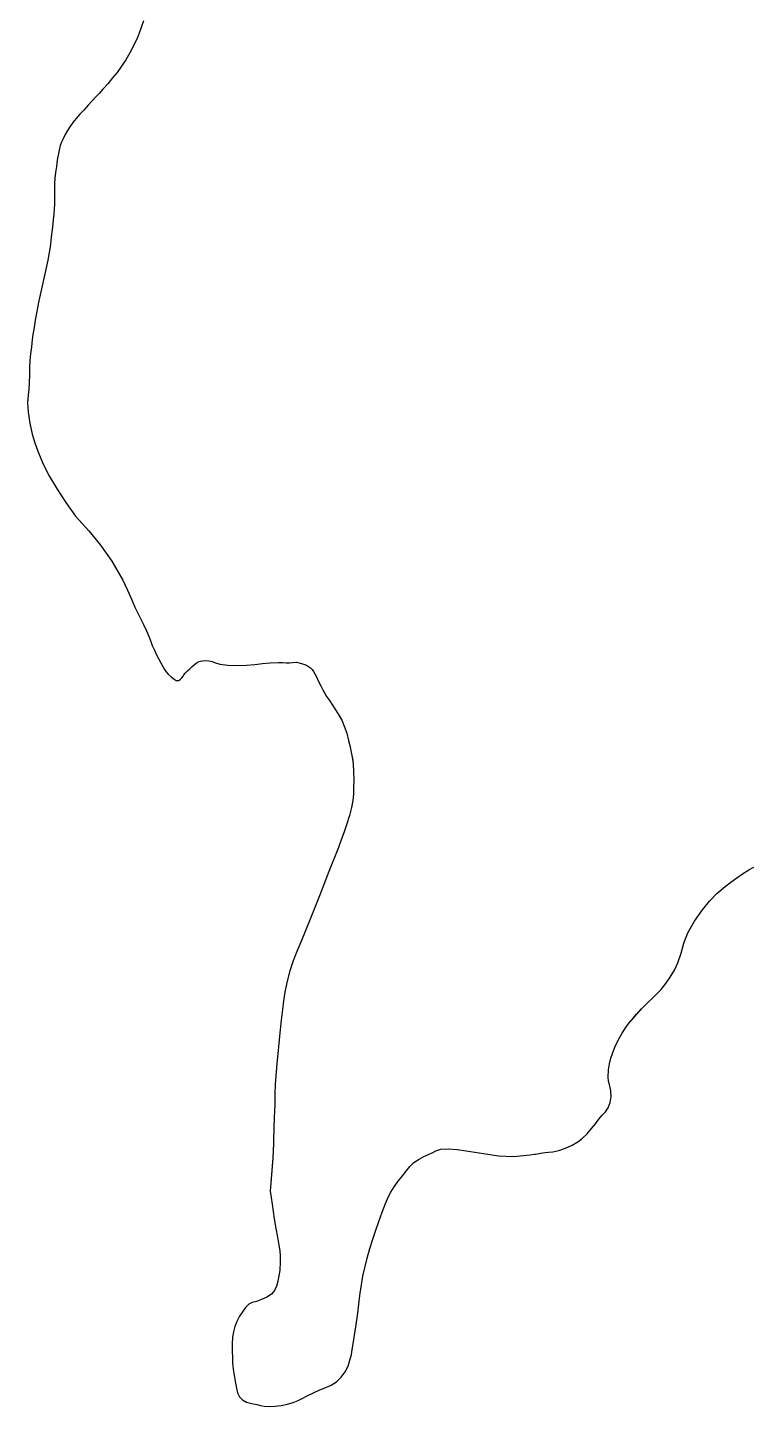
# Model space of a CAD drawing. Header units: inches. Extents: x 11258954 to 11313122, y 3645444 to 3695200.
# Drawn here: x 11272083 to 11272497, y 3690589 to 3691379 of the extents above; entities that cross this region are included whole.
import ezdxf

# ---------------------------------------------------------------- set-up
doc = ezdxf.new("R2010")
doc.units = ezdxf.units.IN
doc.header["$MEASUREMENT"] = 0
for name, color, linetype in [('SchoolBoardDistrict', 253, 'Continuous'), ('SchoolZone_Elementary', 251, 'Continuous'), ('SchoolZone_High', 63, 'Continuous'), ('SchoolZone_Middle', 154, 'Continuous')]:
    doc.layers.add(name, color=color, linetype=linetype)

msp = doc.modelspace()

# ---------------------------------------------------------------- linework, layer by layer
at = {"layer": 'SchoolBoardDistrict'}
msp.add_lwpolyline([(11272149.5625, 3691383.25), (11272148.1875, 3691379.4375), (11272146.969, 3691376.1875), (11272145.844, 3691373.25), (11272141.6565, 3691364.9375), (11272139.2815, 3691361.0625), (11272136.875, 3691357.3125), (11272134.375, 3691353.75), (11272131.8125, 3691350.5625), (11272128.969, 3691347.1875), (11272126.219, 3691344.125), (11272124.0315, 3691341.75), (11272122.2815, 3691339.875), (11272120.125, 3691337.5), (11272117.719, 3691334.875), (11272115.25, 3691332.1875), (11272113, 3691329.75), (11272110.9065, 3691327.3125), (11272108.969, 3691325), (11272107.25, 3691322.625), (11272105.9375, 3691320.4375), (11272104.594, 3691318.0625), (11272103.4065, 3691315.75), (11272102.469, 3691313.8125), (11272101.719, 3691311.75), (11272101.0625, 3691309.1875), (11272100.5315, 3691306.375), (11272100.0625, 3691303.4375), (11272099.5315, 3691299.875), (11272099.0625, 3691296.4375), (11272098.719, 3691293.125), (11272098.715, 3691293.07), (11272098.4735, 3691289.93), (11272098.469, 3691289.875), (11272098.467, 3691289.82), (11272098.377, 3691287.43), (11272098.375, 3691287.375), (11272098.375, 3691287.32), (11272098.375, 3691284.805), (11272098.375, 3691284.75), (11272098.3755, 3691284.695), (11272098.4055, 3691282.305), (11272098.4065, 3691282.25), (11272098.408, 3691282.195), (11272098.4675, 3691280.3675), (11272098.469, 3691280.3125), (11272098.4685, 3691280.2575), (11272098.438, 3691278.18), (11272098.4375, 3691278.125), (11272098.4345, 3691278.0705), (11272098.2845, 3691275.492), (11272098.2815, 3691275.4375), (11272098, 3691272.375), (11272097.6875, 3691269.125), (11272097.25, 3691264.9375), (11272096.8125, 3691261), (11272096.4375, 3691257.5), (11272096.094, 3691254.8125), (11272094.5315, 3691246.0625), (11272092.094, 3691234.75), (11272089.469, 3691222.75), (11272087.3125, 3691211.6875), (11272086.9065, 3691209.0625), (11272086.5, 3691206.25), (11272086.094, 3691203.375), (11272085.719, 3691200.5), (11272085.1875, 3691196.4375), (11272084.719, 3691192.4375), (11272084.344, 3691188.5), (11272084.341, 3691188.445), (11272084.128, 3691184.6175), (11272084.125, 3691184.5625), (11272084.1235, 3691184.5075), (11272084.0325, 3691180.43), (11272084.0315, 3691180.375), (11272084.03, 3691180.32), (11272083.908, 3691175.93), (11272083.9065, 3691175.875), (11272083.9035, 3691175.82), (11272083.6905, 3691171.8675), (11272083.6875, 3691171.8125), (11272083.3125, 3691168.625), (11272083.3085, 3691168.57), (11272083.004, 3691164.3675), (11272083, 3691164.3125), (11272083.003, 3691164.258), (11272083.341, 3691158.8675), (11272083.344, 3691158.8125), (11272084.2815, 3691152.5625), (11272085.719, 3691146.25), (11272087.219, 3691141.25), (11272088.844, 3691136.5625), (11272090.5315, 3691132.375), (11272092.094, 3691128.6875), (11272095.5, 3691122.0625), (11272099.9065, 3691114.75), (11272105, 3691107.0625), (11272110.4375, 3691099.1875), (11272118.0625, 3691090.8125), (11272124.75, 3691082.6875), (11272131.3125, 3691073.4375), (11272137.594, 3691062.4375), (11272140.2815, 3691056.875), (11272142.625, 3691051.6875), (11272144.625, 3691047.0625), (11272146.375, 3691043.3125), (11272147.75, 3691040.5), (11272149.4375, 3691037.125), (11272151.1565, 3691033.375), (11272152.75, 3691029.75), (11272153.6875, 3691027.375), (11272154.5625, 3691025.125), (11272155.5315, 3691022.75), (11272156.75, 3691020.125), (11272158.094, 3691017.5625), (11272159.4375, 3691015.1875), (11272160.625, 3691013.0625), (11272161.5315, 3691011.375), (11272162.375, 3691010.0625), (11272163.6875, 3691008.625), (11272165.3125, 3691007.125), (11272167.125, 3691005.75), (11272167.719, 3691005.375), (11272168.2815, 3691005.0625), (11272168.875, 3691004.9375), (11272169.5, 3691005), (11272170.5625, 3691005.5625), (11272171.469, 3691006.4375), (11272172.1875, 3691007.375), (11272172.6875, 3691008.1875), (11272173.5, 3691009.25), (11272174.719, 3691010.4375), (11272176.094, 3691011.6875), (11272177.5, 3691012.9375), (11272178.594, 3691014), (11272179.6565, 3691014.9375), (11272180.875, 3691015.625), (11272182.2815, 3691016.125), (11272184.594, 3691016.375), (11272186.9065, 3691016.25), (11272188.9065, 3691015.875), (11272190.25, 3691015.375), (11272193.344, 3691014.375), (11272197.9375, 3691013.8125), (11272203.2815, 3691013.625), (11272208.625, 3691013.75), (11272213.344, 3691014.1875), (11272217.719, 3691014.75), (11272222.125, 3691015.1875), (11272226.969, 3691015.375), (11272229.1875, 3691015.3125), (11272231.3125, 3691015.1875), (11272233.25, 3691015.1875), (11272234.9375, 3691015.375), (11272237.344, 3691015.4375), (11272240.1875, 3691014.8125), (11272242.969, 3691013.75), (11272245.3125, 3691012.1875), (11272246.25, 3691011.25), (11272247.0315, 3691010.125), (11272247.75, 3691008.875), (11272248.5, 3691007.375), (11272249.9375, 3691004.5), (11272251.25, 3691001.875), (11272252.375, 3690999.625), (11272253.3125, 3690997.8125), (11272254.5, 3690995.8125), (11272256.125, 3690993.4375), (11272257.9375, 3690990.8125), (11272259.6875, 3690988.25), (11272261.6565, 3690985.1875), (11272263.3125, 3690982.1875), (11272264.719, 3690978.8125), (11272266.0625, 3690974.6875), (11272267.1565, 3690970.625), (11272268.0315, 3690967), (11272268.719, 3690963.875), (11272269.25, 3690961.0625), (11272269.3125, 3690960.553), (11272269.719, 3690957.25), (11272269.7225, 3690957.195), (11272269.9965, 3690952.867), (11272270, 3690952.8125), (11272270.001, 3690952.7575), (11272270.093, 3690948.18), (11272270.094, 3690948.125), (11272270.0935, 3690948.07), (11272270.063, 3690943.6175), (11272270.0625, 3690943.5625), (11272270.0605, 3690943.5075), (11272269.9085, 3690939.805), (11272269.9065, 3690939.75), (11272269.5315, 3690936.0625), (11272268.8125, 3690932.125), (11272267.6565, 3690927.5625), (11272266.0315, 3690922.1875), (11272264.5, 3690917.6875), (11272262.969, 3690913.5), (11272261.2815, 3690909.1875), (11272255.9065, 3690895.375), (11272250.5, 3690881.5625), (11272245.125, 3690868), (11272239.75, 3690854.9375), (11272237.5315, 3690849.625), (11272235.4065, 3690844.25), (11272233.4375, 3690838.375), (11272231.75, 3690831.8125), (11272230.594, 3690826.1875), (11272229.8125, 3690821.25), (11272229.1875, 3690816.1875), (11272228.5625, 3690810.25), (11272227.594, 3690801), (11272226.6875, 3690792.75), (11272225.9375, 3690785.25), (11272225.933, 3690785.1955), (11272225.3795, 3690778.367), (11272225.375, 3690778.3125), (11272225.3725, 3690778.2575), (11272225.1275, 3690773.305), (11272225.125, 3690773.25), (11272225.123, 3690773.195), (11272224.9395, 3690767.9925), (11272224.9375, 3690767.9375), (11272224.9365, 3690767.8825), (11272224.783, 3690761.8675), (11272224.7815, 3690761.8125), (11272224.78, 3690761.7575), (11272224.5645, 3690754.43), (11272224.5625, 3690754.375), (11272224.5605, 3690754.32), (11272224.127, 3690741.7425), (11272224.125, 3690741.6875), (11272224.123, 3690741.6325), (11272224.047, 3690739.5045), (11272224.045, 3690739.4495), (11272224.043, 3690739.3945), (11272223.752, 3690731.2425), (11272223.75, 3690731.1875), (11272223.7455, 3690731.1325), (11272223.74, 3690731.0685), (11272222.1905, 3690712.1555), (11272222.1875, 3690712.125), (11272222.1915, 3690712.1005), (11272222.719, 3690708.4375), (11272223.25, 3690704.5625), (11272223.875, 3690700.5), (11272224.5625, 3690696.125), (11272225.4375, 3690690.75), (11272226.3125, 3690685.625), (11272227.125, 3690681.125), (11272227.75, 3690677.8125), (11272227.7545, 3690677.758), (11272227.9645, 3690675.2425), (11272227.969, 3690675.1875), (11272227.967, 3690675.1325), (11272227.846, 3690671.68), (11272227.844, 3690671.625), (11272227.842, 3690671.57), (11272227.6505, 3690666.608), (11272227.6485, 3690666.553), (11272226.5315, 3690660.4375), (11272225.844, 3690657.625), (11272224.719, 3690655.1875), (11272222.969, 3690653.0625), (11272220.3125, 3690651.25), (11272217.2815, 3690649.875), (11272214.3125, 3690648.875), (11272211.8125, 3690648.25), (11272209.9375, 3690647.25), (11272208.0315, 3690645.375), (11272206.219, 3690642.9375), (11272204.625, 3690640.3125), (11272203.094, 3690637.375), (11272201.9375, 3690634.4375), (11272201.125, 3690631.5), (11272200.625, 3690628.3125), (11272200.6215, 3690628.2575), (11272200.3785, 3690624.367), (11272200.375, 3690624.3125), (11272200.375, 3690624.2575), (11272200.375, 3690620.3675), (11272200.375, 3690620.3125), (11272200.377, 3690620.2575), (11272200.498, 3690616.7425), (11272200.5, 3690616.6875), (11272200.5025, 3690616.6325), (11272200.6225, 3690613.9925), (11272200.625, 3690613.9375), (11272200.6295, 3690613.8825), (11272200.808, 3690611.742), (11272200.8125, 3690611.6875), (11272201.1565, 3690608.75), (11272201.6565, 3690605.4375), (11272202.219, 3690602), (11272202.7815, 3690599.125), (11272203.5, 3690596.4375), (11272204.594, 3690594.125), (11272206.219, 3690592.375), (11272208.6565, 3690591.125), (11272211.594, 3690590.3125), (11272214.4375, 3690589.6875), (11272216.594, 3690589.1875), (11272218.8125, 3690588.75), (11272221.75, 3690588.625), (11272225.094, 3690588.75), (11272228.5625, 3690589.1875), (11272232.0625, 3690589.9375), (11272235.2815, 3690590.9375), (11272238.1565, 3690592.0625), (11272240.5315, 3690593.1875), (11272243.469, 3690594.75), (11272246.969, 3690596.5), (11272250.625, 3690598.1875), (11272254.094, 3690599.5625), (11272255.874, 3690600.318), (11272255.894, 3690600.3265), (11272257.1875, 3690600.875), (11272260.219, 3690602.8125), (11272263, 3690605.3125), (11272265.2815, 3690608.375), (11272266.875, 3690611.6875), (11272267.969, 3690615.1875), (11272268.75, 3690618.4375), (11272269.25, 3690621.125), (11272270.25, 3690627), (11272271.344, 3690634.3125), (11272272.375, 3690642.0625), (11272273.25, 3690649.0625), (11272273.8125, 3690653.5625), (11272274.5315, 3690658.375), (11272275.4065, 3690663.25), (11272276.4375, 3690668.1875), (11272277.844, 3690673.75), (11272279.4065, 3690679.1875), (11272281.094, 3690684.5625), (11272282.8125, 3690689.75), (11272284.5315, 3690694.75), (11272286.4375, 3690700), (11272288.344, 3690704.9375), (11272290, 3690708.9375), (11272291.4065, 3690711.5625), (11272293.375, 3690714.5625), (11272295.6565, 3690717.75), (11272298, 3690720.875), (11272300.125, 3690723.625), (11272302.2815, 3690726.1875), (11272304.6875, 3690728.4375), (11272307.5625, 3690730.4375), (11272310.25, 3690731.875), (11272313, 3690733.125), (11272315.4375, 3690734.25), (11272317.1565, 3690735.25), (11272320.0625, 3690736.25), (11272324.375, 3690736.375), (11272329.469, 3690736), (11272334.6875, 3690735.25), (11272344.469, 3690733.625), (11272353.125, 3690732.375), (11272361.75, 3690732), (11272371.4065, 3690732.875), (11272373.744, 3690733.2605), (11272373.7575, 3690733.263), (11272374.4375, 3690733.375), (11272377.344, 3690733.9375), (11272379.875, 3690734.3125), (11272381.7815, 3690734.4375), (11272384.4065, 3690734.6875), (11272387.844, 3690735.5), (11272391.6875, 3690736.8125), (11272395.344, 3690738.4375), (11272398.594, 3690740.3125), (11272401.4065, 3690742.5), (11272403.969, 3690745.0625), (11272406.5315, 3690748), (11272408.719, 3690750.75), (11272410.75, 3690753.375), (11272412.6875, 3690755.75), (11272414.5, 3690757.625), (11272416.0625, 3690759.8125), (11272417.1565, 3690762.875), (11272417.7495, 3690766.309), (11272417.7485, 3690766.3645), (11272417.6885, 3690769.5075), (11272417.6875, 3690769.5625), (11272417.2815, 3690771.4375), (11272416.7815, 3690773.3125), (11272416.3125, 3690775.25), (11272416.0955, 3690777.5445), (11272416.094, 3690777.5625), (11272416.0955, 3690777.5995), (11272416.0965, 3690777.6175), (11272416.279, 3690781.57), (11272416.2815, 3690781.625), (11272416.844, 3690785.1875), (11272417.625, 3690788.375), (11272418.5, 3690791.125), (11272419.9065, 3690794.6875), (11272421.875, 3690798.625), (11272424.1565, 3690802.625), (11272426.469, 3690806.25), (11272428.25, 3690808.75), (11272428.3105, 3690808.825), (11272428.7065, 3690809.3185), (11272430.1565, 3690811.125), (11272432.4065, 3690813.625), (11272434.631, 3690815.9835), (11272435, 3690816.375), (11272435.25, 3690816.625), (11272438.6565, 3690820.0625), (11272441.5315, 3690822.8125), (11272444.0625, 3690825.3125), (11272446.4375, 3690827.8125), (11272449.125, 3690831.125), (11272451.719, 3690834.875), (11272454.0625, 3690838.9375), (11272456, 3690843), (11272457.9375, 3690848.6875), (11272459.5625, 3690854.375), (11272461.7815, 3690860.3125), (11272465.5625, 3690866.9375), (11272470.125, 3690873.375), (11272474.25, 3690878.5), (11272478.4065, 3690882.8125), (11272483.125, 3690886.875), (11272486.4065, 3690889.375), (11272489.8125, 3690891.75), (11272493.219, 3690894.125), (11272496.6875, 3690896.4375), (11272499.719, 3690898)], dxfattribs=at)
at = {"layer": 'SchoolZone_Elementary'}
msp.add_polyline3d([(11272149.5625, 3691383.25, 0), (11272148.1875, 3691379.4375, 0), (11272146.969, 3691376.1875, 0), (11272145.844, 3691373.25, 0), (11272141.6565, 3691364.9375, 0), (11272139.2815, 3691361.0625, 0), (11272136.875, 3691357.3125, 0), (11272134.375, 3691353.75, 0), (11272131.8125, 3691350.5625, 0), (11272128.969, 3691347.1875, 0), (11272126.219, 3691344.125, 0), (11272124.0315, 3691341.75, 0), (11272122.2815, 3691339.875, 0), (11272120.125, 3691337.5, 0), (11272117.719, 3691334.875, 0), (11272115.25, 3691332.1875, 0), (11272113, 3691329.75, 0), (11272110.9065, 3691327.3125, 0), (11272108.969, 3691325, 0), (11272107.25, 3691322.625, 0), (11272105.9375, 3691320.4375, 0), (11272104.594, 3691318.0625, 0), (11272103.4065, 3691315.75, 0), (11272102.469, 3691313.8125, 0), (11272101.719, 3691311.75, 0), (11272101.0625, 3691309.1875, 0), (11272100.5315, 3691306.375, 0), (11272100.0625, 3691303.4375, 0), (11272099.5315, 3691299.875, 0), (11272099.0625, 3691296.4375, 0), (11272098.719, 3691293.125, 0), (11272098.469, 3691289.875, 0), (11272098.375, 3691287.375, 0), (11272098.375, 3691284.75, 0), (11272098.4065, 3691282.25, 0), (11272098.469, 3691280.3125, 0), (11272098.4375, 3691278.125, 0), (11272098.2815, 3691275.4375, 0), (11272098, 3691272.375, 0), (11272097.6875, 3691269.125, 0), (11272097.25, 3691264.9375, 0), (11272096.8125, 3691261, 0), (11272096.4375, 3691257.5, 0), (11272096.094, 3691254.8125, 0), (11272094.5315, 3691246.0625, 0), (11272092.094, 3691234.75, 0), (11272089.469, 3691222.75, 0), (11272087.3125, 3691211.6875, 0), (11272086.9065, 3691209.0625, 0), (11272086.5, 3691206.25, 0), (11272086.094, 3691203.375, 0), (11272085.719, 3691200.5, 0), (11272085.1875, 3691196.4375, 0), (11272084.719, 3691192.4375, 0), (11272084.344, 3691188.5, 0), (11272084.125, 3691184.5625, 0), (11272084.0315, 3691180.375, 0), (11272083.9065, 3691175.875, 0), (11272083.6875, 3691171.8125, 0), (11272083.3125, 3691168.625, 0), (11272083, 3691164.3125, 0), (11272083.344, 3691158.8125, 0), (11272084.2815, 3691152.5625, 0), (11272085.719, 3691146.25, 0), (11272087.219, 3691141.25, 0), (11272088.844, 3691136.5625, 0), (11272090.5315, 3691132.375, 0), (11272092.094, 3691128.6875, 0), (11272095.5, 3691122.0625, 0), (11272099.9065, 3691114.75, 0), (11272105, 3691107.0625, 0), (11272110.4375, 3691099.1875, 0), (11272118.0625, 3691090.8125, 0), (11272124.75, 3691082.6875, 0), (11272131.3125, 3691073.4375, 0), (11272137.594, 3691062.4375, 0), (11272140.2815, 3691056.875, 0), (11272142.625, 3691051.6875, 0), (11272144.625, 3691047.0625, 0), (11272146.375, 3691043.3125, 0), (11272147.75, 3691040.5, 0), (11272149.4375, 3691037.125, 0), (11272151.1565, 3691033.375, 0), (11272152.75, 3691029.75, 0), (11272153.6875, 3691027.375, 0), (11272154.5625, 3691025.125, 0), (11272155.5315, 3691022.75, 0), (11272156.75, 3691020.125, 0), (11272158.094, 3691017.5625, 0), (11272159.4375, 3691015.1875, 0), (11272160.625, 3691013.0625, 0), (11272161.5315, 3691011.375, 0), (11272162.375, 3691010.0625, 0), (11272163.6875, 3691008.625, 0), (11272165.3125, 3691007.125, 0), (11272167.125, 3691005.75, 0), (11272167.719, 3691005.375, 0), (11272168.2815, 3691005.0625, 0), (11272168.875, 3691004.9375, 0), (11272169.5, 3691005, 0), (11272170.5625, 3691005.5625, 0), (11272171.469, 3691006.4375, 0), (11272172.1875, 3691007.375, 0), (11272172.6875, 3691008.1875, 0), (11272173.5, 3691009.25, 0), (11272174.719, 3691010.4375, 0), (11272176.094, 3691011.6875, 0), (11272177.5, 3691012.9375, 0), (11272178.594, 3691014, 0), (11272179.6565, 3691014.9375, 0), (11272180.875, 3691015.625, 0), (11272182.2815, 3691016.125, 0), (11272184.594, 3691016.375, 0), (11272186.9065, 3691016.25, 0), (11272188.9065, 3691015.875, 0), (11272190.25, 3691015.375, 0), (11272193.344, 3691014.375, 0), (11272197.9375, 3691013.8125, 0), (11272203.2815, 3691013.625, 0), (11272208.625, 3691013.75, 0), (11272213.344, 3691014.1875, 0), (11272217.719, 3691014.75, 0), (11272222.125, 3691015.1875, 0), (11272226.969, 3691015.375, 0), (11272229.1875, 3691015.3125, 0), (11272231.3125, 3691015.1875, 0), (11272233.25, 3691015.1875, 0), (11272234.9375, 3691015.375, 0), (11272237.344, 3691015.4375, 0), (11272240.1875, 3691014.8125, 0), (11272242.969, 3691013.75, 0), (11272245.3125, 3691012.1875, 0), (11272246.25, 3691011.25, 0), (11272247.0315, 3691010.125, 0), (11272247.75, 3691008.875, 0), (11272248.5, 3691007.375, 0), (11272249.9375, 3691004.5, 0), (11272251.25, 3691001.875, 0), (11272252.375, 3690999.625, 0), (11272253.3125, 3690997.8125, 0), (11272254.5, 3690995.8125, 0), (11272256.125, 3690993.4375, 0), (11272257.9375, 3690990.8125, 0), (11272259.6875, 3690988.25, 0), (11272261.6565, 3690985.1875, 0), (11272263.3125, 3690982.1875, 0), (11272264.719, 3690978.8125, 0), (11272266.0625, 3690974.6875, 0), (11272267.1565, 3690970.625, 0), (11272268.0315, 3690967, 0), (11272268.719, 3690963.875, 0), (11272269.25, 3690961.0625, 0), (11272269.719, 3690957.25, 0), (11272270, 3690952.8125, 0), (11272270.094, 3690948.125, 0), (11272270.0625, 3690943.5625, 0), (11272269.9065, 3690939.75, 0), (11272269.5315, 3690936.0625, 0), (11272268.8125, 3690932.125, 0), (11272267.6565, 3690927.5625, 0), (11272266.0315, 3690922.1875, 0), (11272264.5, 3690917.6875, 0), (11272262.969, 3690913.5, 0), (11272261.2815, 3690909.1875, 0), (11272255.9065, 3690895.375, 0), (11272250.5, 3690881.5625, 0), (11272245.125, 3690868, 0), (11272239.75, 3690854.9375, 0), (11272237.5315, 3690849.625, 0), (11272235.4065, 3690844.25, 0), (11272233.4375, 3690838.375, 0), (11272231.75, 3690831.8125, 0), (11272230.594, 3690826.1875, 0), (11272229.8125, 3690821.25, 0), (11272229.1875, 3690816.1875, 0), (11272228.5625, 3690810.25, 0), (11272227.594, 3690801, 0), (11272226.6875, 3690792.75, 0), (11272225.9375, 3690785.25, 0), (11272225.375, 3690778.3125, 0), (11272225.125, 3690773.25, 0), (11272224.9375, 3690767.9375, 0), (11272224.7815, 3690761.8125, 0), (11272224.5625, 3690754.375, 0), (11272224.125, 3690741.6875, 0), (11272224.045, 3690739.4495, 0), (11272223.75, 3690731.1875, 0), (11272222.1875, 3690712.125, 0), (11272222.719, 3690708.4375, 0), (11272223.25, 3690704.5625, 0), (11272223.875, 3690700.5, 0), (11272224.5625, 3690696.125, 0), (11272225.4375, 3690690.75, 0), (11272226.3125, 3690685.625, 0), (11272227.125, 3690681.125, 0), (11272227.75, 3690677.8125, 0), (11272227.969, 3690675.1875, 0), (11272227.844, 3690671.625, 0), (11272227.6485, 3690666.553, 0), (11272226.5315, 3690660.4375, 0), (11272225.844, 3690657.625, 0), (11272224.719, 3690655.1875, 0), (11272222.969, 3690653.0625, 0), (11272220.3125, 3690651.25, 0), (11272217.2815, 3690649.875, 0), (11272214.3125, 3690648.875, 0), (11272211.8125, 3690648.25, 0), (11272209.9375, 3690647.25, 0), (11272208.0315, 3690645.375, 0), (11272206.219, 3690642.9375, 0), (11272204.625, 3690640.3125, 0), (11272203.094, 3690637.375, 0), (11272201.9375, 3690634.4375, 0), (11272201.125, 3690631.5, 0), (11272200.625, 3690628.3125, 0), (11272200.375, 3690624.3125, 0), (11272200.375, 3690620.3125, 0), (11272200.5, 3690616.6875, 0), (11272200.625, 3690613.9375, 0), (11272200.8125, 3690611.6875, 0), (11272201.1565, 3690608.75, 0), (11272201.6565, 3690605.4375, 0), (11272202.219, 3690602, 0), (11272202.7815, 3690599.125, 0), (11272203.5, 3690596.4375, 0), (11272204.594, 3690594.125, 0), (11272206.219, 3690592.375, 0), (11272208.6565, 3690591.125, 0), (11272211.594, 3690590.3125, 0), (11272214.4375, 3690589.6875, 0), (11272216.594, 3690589.1875, 0), (11272218.8125, 3690588.75, 0), (11272221.75, 3690588.625, 0), (11272225.094, 3690588.75, 0), (11272228.5625, 3690589.1875, 0), (11272232.0625, 3690589.9375, 0), (11272235.2815, 3690590.9375, 0), (11272238.1565, 3690592.0625, 0), (11272240.5315, 3690593.1875, 0), (11272243.469, 3690594.75, 0), (11272246.969, 3690596.5, 0), (11272250.625, 3690598.1875, 0), (11272254.094, 3690599.5625, 0), (11272255.874, 3690600.318, 0), (11272257.1875, 3690600.875, 0), (11272260.219, 3690602.8125, 0), (11272263, 3690605.3125, 0), (11272265.2815, 3690608.375, 0), (11272266.875, 3690611.6875, 0), (11272267.969, 3690615.1875, 0), (11272268.75, 3690618.4375, 0), (11272269.25, 3690621.125, 0), (11272270.25, 3690627, 0), (11272271.344, 3690634.3125, 0), (11272272.375, 3690642.0625, 0), (11272273.25, 3690649.0625, 0), (11272273.8125, 3690653.5625, 0), (11272274.5315, 3690658.375, 0), (11272275.4065, 3690663.25, 0), (11272276.4375, 3690668.1875, 0), (11272277.844, 3690673.75, 0), (11272279.4065, 3690679.1875, 0), (11272281.094, 3690684.5625, 0), (11272282.8125, 3690689.75, 0), (11272284.5315, 3690694.75, 0), (11272286.4375, 3690700, 0), (11272288.344, 3690704.9375, 0), (11272290, 3690708.9375, 0), (11272291.4065, 3690711.5625, 0), (11272293.375, 3690714.5625, 0), (11272295.6565, 3690717.75, 0), (11272298, 3690720.875, 0), (11272300.125, 3690723.625, 0), (11272302.2815, 3690726.1875, 0), (11272304.6875, 3690728.4375, 0), (11272307.5625, 3690730.4375, 0), (11272310.25, 3690731.875, 0), (11272313, 3690733.125, 0), (11272315.4375, 3690734.25, 0), (11272317.1565, 3690735.25, 0), (11272320.0625, 3690736.25, 0), (11272324.375, 3690736.375, 0), (11272329.469, 3690736, 0), (11272334.6875, 3690735.25, 0), (11272344.469, 3690733.625, 0), (11272353.125, 3690732.375, 0), (11272361.75, 3690732, 0), (11272371.4065, 3690732.875, 0), (11272373.744, 3690733.2605, 0), (11272374.4375, 3690733.375, 0), (11272377.344, 3690733.9375, 0), (11272379.875, 3690734.3125, 0), (11272381.7815, 3690734.4375, 0), (11272384.4065, 3690734.6875, 0), (11272387.844, 3690735.5, 0), (11272391.6875, 3690736.8125, 0), (11272395.344, 3690738.4375, 0), (11272398.594, 3690740.3125, 0), (11272401.4065, 3690742.5, 0), (11272403.969, 3690745.0625, 0), (11272406.5315, 3690748, 0), (11272408.719, 3690750.75, 0), (11272410.75, 3690753.375, 0), (11272412.6875, 3690755.75, 0), (11272414.5, 3690757.625, 0), (11272416.0625, 3690759.8125, 0), (11272417.1565, 3690762.875, 0), (11272417.75, 3690766.3125, 0), (11272417.6875, 3690769.5625, 0), (11272417.2815, 3690771.4375, 0), (11272416.7815, 3690773.3125, 0), (11272416.3125, 3690775.25, 0), (11272416.094, 3690777.5625, 0), (11272416.2815, 3690781.625, 0), (11272416.844, 3690785.1875, 0), (11272417.625, 3690788.375, 0), (11272418.5, 3690791.125, 0), (11272419.9065, 3690794.6875, 0), (11272421.875, 3690798.625, 0), (11272424.1565, 3690802.625, 0), (11272426.469, 3690806.25, 0), (11272428.25, 3690808.75, 0), (11272435.25, 3690816.625, 0), (11272438.6565, 3690820.0625, 0), (11272441.5315, 3690822.8125, 0), (11272444.0625, 3690825.3125, 0), (11272446.4375, 3690827.8125, 0), (11272449.125, 3690831.125, 0), (11272451.719, 3690834.875, 0), (11272454.0625, 3690838.9375, 0), (11272456, 3690843, 0), (11272457.9375, 3690848.6875, 0), (11272459.5625, 3690854.375, 0), (11272461.7815, 3690860.3125, 0), (11272465.5625, 3690866.9375, 0), (11272470.125, 3690873.375, 0), (11272474.25, 3690878.5, 0), (11272478.4065, 3690882.8125, 0), (11272483.125, 3690886.875, 0), (11272486.4065, 3690889.375, 0), (11272489.8125, 3690891.75, 0), (11272493.219, 3690894.125, 0), (11272496.6875, 3690896.4375, 0), (11272499.719, 3690898, 0)], dxfattribs=at)
at = {"layer": 'SchoolZone_High'}
msp.add_polyline3d([(11272149.5625, 3691383.25, 0), (11272148.1875, 3691379.4375, 0), (11272146.969, 3691376.1875, 0), (11272145.844, 3691373.25, 0), (11272141.6565, 3691364.9375, 0), (11272139.2815, 3691361.0625, 0), (11272136.875, 3691357.3125, 0), (11272134.375, 3691353.75, 0), (11272131.8125, 3691350.5625, 0), (11272128.969, 3691347.1875, 0), (11272126.219, 3691344.125, 0), (11272124.0315, 3691341.75, 0), (11272122.2815, 3691339.875, 0), (11272120.125, 3691337.5, 0), (11272117.719, 3691334.875, 0), (11272115.25, 3691332.1875, 0), (11272113, 3691329.75, 0), (11272110.9065, 3691327.3125, 0), (11272108.969, 3691325, 0), (11272107.25, 3691322.625, 0), (11272105.9375, 3691320.4375, 0), (11272104.594, 3691318.0625, 0), (11272103.4065, 3691315.75, 0), (11272102.469, 3691313.8125, 0), (11272101.719, 3691311.75, 0), (11272101.0625, 3691309.1875, 0), (11272100.5315, 3691306.375, 0), (11272100.0625, 3691303.4375, 0), (11272099.5315, 3691299.875, 0), (11272099.0625, 3691296.4375, 0), (11272098.719, 3691293.125, 0), (11272098.469, 3691289.875, 0), (11272098.375, 3691287.375, 0), (11272098.375, 3691284.75, 0), (11272098.4065, 3691282.25, 0), (11272098.469, 3691280.3125, 0), (11272098.4375, 3691278.125, 0), (11272098.2815, 3691275.4375, 0), (11272098, 3691272.375, 0), (11272097.6875, 3691269.125, 0), (11272097.25, 3691264.9375, 0), (11272096.8125, 3691261, 0), (11272096.4375, 3691257.5, 0), (11272096.094, 3691254.8125, 0), (11272094.5315, 3691246.0625, 0), (11272092.094, 3691234.75, 0), (11272089.469, 3691222.75, 0), (11272087.3125, 3691211.6875, 0), (11272086.9065, 3691209.0625, 0), (11272086.5, 3691206.25, 0), (11272086.094, 3691203.375, 0), (11272085.719, 3691200.5, 0), (11272085.1875, 3691196.4375, 0), (11272084.719, 3691192.4375, 0), (11272084.344, 3691188.5, 0), (11272084.125, 3691184.5625, 0), (11272084.0315, 3691180.375, 0), (11272083.9065, 3691175.875, 0), (11272083.6875, 3691171.8125, 0), (11272083.3125, 3691168.625, 0), (11272083, 3691164.3125, 0), (11272083.344, 3691158.8125, 0), (11272084.2815, 3691152.5625, 0), (11272085.719, 3691146.25, 0), (11272087.219, 3691141.25, 0), (11272088.844, 3691136.5625, 0), (11272090.5315, 3691132.375, 0), (11272092.094, 3691128.6875, 0), (11272095.5, 3691122.0625, 0), (11272099.9065, 3691114.75, 0), (11272105, 3691107.0625, 0), (11272110.4375, 3691099.1875, 0), (11272118.0625, 3691090.8125, 0), (11272124.75, 3691082.6875, 0), (11272131.3125, 3691073.4375, 0), (11272137.594, 3691062.4375, 0), (11272140.2815, 3691056.875, 0), (11272142.625, 3691051.6875, 0), (11272144.625, 3691047.0625, 0), (11272146.375, 3691043.3125, 0), (11272147.75, 3691040.5, 0), (11272149.4375, 3691037.125, 0), (11272151.1565, 3691033.375, 0), (11272152.75, 3691029.75, 0), (11272153.6875, 3691027.375, 0), (11272154.5625, 3691025.125, 0), (11272155.5315, 3691022.75, 0), (11272156.75, 3691020.125, 0), (11272158.094, 3691017.5625, 0), (11272159.4375, 3691015.1875, 0), (11272160.625, 3691013.0625, 0), (11272161.5315, 3691011.375, 0), (11272162.375, 3691010.0625, 0), (11272163.6875, 3691008.625, 0), (11272165.3125, 3691007.125, 0), (11272167.125, 3691005.75, 0), (11272167.719, 3691005.375, 0), (11272168.2815, 3691005.0625, 0), (11272168.875, 3691004.9375, 0), (11272169.5, 3691005, 0), (11272170.5625, 3691005.5625, 0), (11272171.469, 3691006.4375, 0), (11272172.1875, 3691007.375, 0), (11272172.6875, 3691008.1875, 0), (11272173.5, 3691009.25, 0), (11272174.719, 3691010.4375, 0), (11272176.094, 3691011.6875, 0), (11272177.5, 3691012.9375, 0), (11272178.594, 3691014, 0), (11272179.6565, 3691014.9375, 0), (11272180.875, 3691015.625, 0), (11272182.2815, 3691016.125, 0), (11272184.594, 3691016.375, 0), (11272186.9065, 3691016.25, 0), (11272188.9065, 3691015.875, 0), (11272190.25, 3691015.375, 0), (11272193.344, 3691014.375, 0), (11272197.9375, 3691013.8125, 0), (11272203.2815, 3691013.625, 0), (11272208.625, 3691013.75, 0), (11272213.344, 3691014.1875, 0), (11272217.719, 3691014.75, 0), (11272222.125, 3691015.1875, 0), (11272226.969, 3691015.375, 0), (11272229.1875, 3691015.3125, 0), (11272231.3125, 3691015.1875, 0), (11272233.25, 3691015.1875, 0), (11272234.9375, 3691015.375, 0), (11272237.344, 3691015.4375, 0), (11272240.1875, 3691014.8125, 0), (11272242.969, 3691013.75, 0), (11272245.3125, 3691012.1875, 0), (11272246.25, 3691011.25, 0), (11272247.0315, 3691010.125, 0), (11272247.75, 3691008.875, 0), (11272248.5, 3691007.375, 0), (11272249.9375, 3691004.5, 0), (11272251.25, 3691001.875, 0), (11272252.375, 3690999.625, 0), (11272253.3125, 3690997.8125, 0), (11272254.5, 3690995.8125, 0), (11272256.125, 3690993.4375, 0), (11272257.9375, 3690990.8125, 0), (11272259.6875, 3690988.25, 0), (11272261.6565, 3690985.1875, 0), (11272263.3125, 3690982.1875, 0), (11272264.719, 3690978.8125, 0), (11272266.0625, 3690974.6875, 0), (11272267.1565, 3690970.625, 0), (11272268.0315, 3690967, 0), (11272268.719, 3690963.875, 0), (11272269.25, 3690961.0625, 0), (11272269.719, 3690957.25, 0), (11272270, 3690952.8125, 0), (11272270.094, 3690948.125, 0), (11272270.0625, 3690943.5625, 0), (11272269.9065, 3690939.75, 0), (11272269.5315, 3690936.0625, 0), (11272268.8125, 3690932.125, 0), (11272267.6565, 3690927.5625, 0), (11272266.0315, 3690922.1875, 0), (11272264.5, 3690917.6875, 0), (11272262.969, 3690913.5, 0), (11272261.2815, 3690909.1875, 0), (11272255.9065, 3690895.375, 0), (11272250.5, 3690881.5625, 0), (11272245.125, 3690868, 0), (11272239.75, 3690854.9375, 0), (11272237.5315, 3690849.625, 0), (11272235.4065, 3690844.25, 0), (11272233.4375, 3690838.375, 0), (11272231.75, 3690831.8125, 0), (11272230.594, 3690826.1875, 0), (11272229.8125, 3690821.25, 0), (11272229.1875, 3690816.1875, 0), (11272228.5625, 3690810.25, 0), (11272227.594, 3690801, 0), (11272226.6875, 3690792.75, 0), (11272225.9375, 3690785.25, 0), (11272225.375, 3690778.3125, 0), (11272225.125, 3690773.25, 0), (11272224.9375, 3690767.9375, 0), (11272224.7815, 3690761.8125, 0), (11272224.5625, 3690754.375, 0), (11272224.125, 3690741.6875, 0), (11272224.045, 3690739.4495, 0), (11272223.75, 3690731.1875, 0), (11272222.1875, 3690712.125, 0), (11272222.719, 3690708.4375, 0), (11272223.25, 3690704.5625, 0), (11272223.875, 3690700.5, 0), (11272224.5625, 3690696.125, 0), (11272225.4375, 3690690.75, 0), (11272226.3125, 3690685.625, 0), (11272227.125, 3690681.125, 0), (11272227.75, 3690677.8125, 0), (11272227.969, 3690675.1875, 0), (11272227.844, 3690671.625, 0), (11272227.6485, 3690666.553, 0), (11272226.5315, 3690660.4375, 0), (11272225.844, 3690657.625, 0), (11272224.719, 3690655.1875, 0), (11272222.969, 3690653.0625, 0), (11272220.3125, 3690651.25, 0), (11272217.2815, 3690649.875, 0), (11272214.3125, 3690648.875, 0), (11272211.8125, 3690648.25, 0), (11272209.9375, 3690647.25, 0), (11272208.0315, 3690645.375, 0), (11272206.219, 3690642.9375, 0), (11272204.625, 3690640.3125, 0), (11272203.094, 3690637.375, 0), (11272201.9375, 3690634.4375, 0), (11272201.125, 3690631.5, 0), (11272200.625, 3690628.3125, 0), (11272200.375, 3690624.3125, 0), (11272200.375, 3690620.3125, 0), (11272200.5, 3690616.6875, 0), (11272200.625, 3690613.9375, 0), (11272200.8125, 3690611.6875, 0), (11272201.1565, 3690608.75, 0), (11272201.6565, 3690605.4375, 0), (11272202.219, 3690602, 0), (11272202.7815, 3690599.125, 0), (11272203.5, 3690596.4375, 0), (11272204.594, 3690594.125, 0), (11272206.219, 3690592.375, 0), (11272208.6565, 3690591.125, 0), (11272211.594, 3690590.3125, 0), (11272214.4375, 3690589.6875, 0), (11272216.594, 3690589.1875, 0), (11272218.8125, 3690588.75, 0), (11272221.75, 3690588.625, 0), (11272225.094, 3690588.75, 0), (11272228.5625, 3690589.1875, 0), (11272232.0625, 3690589.9375, 0), (11272235.2815, 3690590.9375, 0), (11272238.1565, 3690592.0625, 0), (11272240.5315, 3690593.1875, 0), (11272243.469, 3690594.75, 0), (11272246.969, 3690596.5, 0), (11272250.625, 3690598.1875, 0), (11272254.094, 3690599.5625, 0), (11272255.874, 3690600.318, 0), (11272257.1875, 3690600.875, 0), (11272260.219, 3690602.8125, 0), (11272263, 3690605.3125, 0), (11272265.2815, 3690608.375, 0), (11272266.875, 3690611.6875, 0), (11272267.969, 3690615.1875, 0), (11272268.75, 3690618.4375, 0), (11272269.25, 3690621.125, 0), (11272270.25, 3690627, 0), (11272271.344, 3690634.3125, 0), (11272272.375, 3690642.0625, 0), (11272273.25, 3690649.0625, 0), (11272273.8125, 3690653.5625, 0), (11272274.5315, 3690658.375, 0), (11272275.4065, 3690663.25, 0), (11272276.4375, 3690668.1875, 0), (11272277.844, 3690673.75, 0), (11272279.4065, 3690679.1875, 0), (11272281.094, 3690684.5625, 0), (11272282.8125, 3690689.75, 0), (11272284.5315, 3690694.75, 0), (11272286.4375, 3690700, 0), (11272288.344, 3690704.9375, 0), (11272290, 3690708.9375, 0), (11272291.4065, 3690711.5625, 0), (11272293.375, 3690714.5625, 0), (11272295.6565, 3690717.75, 0), (11272298, 3690720.875, 0), (11272300.125, 3690723.625, 0), (11272302.2815, 3690726.1875, 0), (11272304.6875, 3690728.4375, 0), (11272307.5625, 3690730.4375, 0), (11272310.25, 3690731.875, 0), (11272313, 3690733.125, 0), (11272315.4375, 3690734.25, 0), (11272317.1565, 3690735.25, 0), (11272320.0625, 3690736.25, 0), (11272324.375, 3690736.375, 0), (11272329.469, 3690736, 0), (11272334.6875, 3690735.25, 0), (11272344.469, 3690733.625, 0), (11272353.125, 3690732.375, 0), (11272361.75, 3690732, 0), (11272371.4065, 3690732.875, 0), (11272373.744, 3690733.2605, 0), (11272374.4375, 3690733.375, 0), (11272377.344, 3690733.9375, 0), (11272379.875, 3690734.3125, 0), (11272381.7815, 3690734.4375, 0), (11272384.4065, 3690734.6875, 0), (11272387.844, 3690735.5, 0), (11272391.6875, 3690736.8125, 0), (11272395.344, 3690738.4375, 0), (11272398.594, 3690740.3125, 0), (11272401.4065, 3690742.5, 0), (11272403.969, 3690745.0625, 0), (11272406.5315, 3690748, 0), (11272408.719, 3690750.75, 0), (11272410.75, 3690753.375, 0), (11272412.6875, 3690755.75, 0), (11272414.5, 3690757.625, 0), (11272416.0625, 3690759.8125, 0), (11272417.1565, 3690762.875, 0), (11272417.75, 3690766.3125, 0), (11272417.6875, 3690769.5625, 0), (11272417.2815, 3690771.4375, 0), (11272416.7815, 3690773.3125, 0), (11272416.3125, 3690775.25, 0), (11272416.094, 3690777.5625, 0), (11272416.2815, 3690781.625, 0), (11272416.844, 3690785.1875, 0), (11272417.625, 3690788.375, 0), (11272418.5, 3690791.125, 0), (11272419.9065, 3690794.6875, 0), (11272421.875, 3690798.625, 0), (11272424.1565, 3690802.625, 0), (11272426.469, 3690806.25, 0), (11272428.25, 3690808.75, 0), (11272435.25, 3690816.625, 0), (11272438.6565, 3690820.0625, 0), (11272441.5315, 3690822.8125, 0), (11272444.0625, 3690825.3125, 0), (11272446.4375, 3690827.8125, 0), (11272449.125, 3690831.125, 0), (11272451.719, 3690834.875, 0), (11272454.0625, 3690838.9375, 0), (11272456, 3690843, 0), (11272457.9375, 3690848.6875, 0), (11272459.5625, 3690854.375, 0), (11272461.7815, 3690860.3125, 0), (11272465.5625, 3690866.9375, 0), (11272470.125, 3690873.375, 0), (11272474.25, 3690878.5, 0), (11272478.4065, 3690882.8125, 0), (11272483.125, 3690886.875, 0), (11272486.4065, 3690889.375, 0), (11272489.8125, 3690891.75, 0), (11272493.219, 3690894.125, 0), (11272496.6875, 3690896.4375, 0), (11272499.719, 3690898, 0)], dxfattribs=at)
at = {"layer": 'SchoolZone_Middle'}
msp.add_polyline3d([(11272149.5625, 3691383.25, 0), (11272148.1875, 3691379.4375, 0), (11272146.969, 3691376.1875, 0), (11272145.844, 3691373.25, 0), (11272141.6565, 3691364.9375, 0), (11272139.2815, 3691361.0625, 0), (11272136.875, 3691357.3125, 0), (11272134.375, 3691353.75, 0), (11272131.8125, 3691350.5625, 0), (11272128.969, 3691347.1875, 0), (11272126.219, 3691344.125, 0), (11272124.0315, 3691341.75, 0), (11272122.2815, 3691339.875, 0), (11272120.125, 3691337.5, 0), (11272117.719, 3691334.875, 0), (11272115.25, 3691332.1875, 0), (11272113, 3691329.75, 0), (11272110.9065, 3691327.3125, 0), (11272108.969, 3691325, 0), (11272107.25, 3691322.625, 0), (11272105.9375, 3691320.4375, 0), (11272104.594, 3691318.0625, 0), (11272103.4065, 3691315.75, 0), (11272102.469, 3691313.8125, 0), (11272101.719, 3691311.75, 0), (11272101.0625, 3691309.1875, 0), (11272100.5315, 3691306.375, 0), (11272100.0625, 3691303.4375, 0), (11272099.5315, 3691299.875, 0), (11272099.0625, 3691296.4375, 0), (11272098.719, 3691293.125, 0), (11272098.469, 3691289.875, 0), (11272098.375, 3691287.375, 0), (11272098.375, 3691284.75, 0), (11272098.4065, 3691282.25, 0), (11272098.469, 3691280.3125, 0), (11272098.4375, 3691278.125, 0), (11272098.2815, 3691275.4375, 0), (11272098, 3691272.375, 0), (11272097.6875, 3691269.125, 0), (11272097.25, 3691264.9375, 0), (11272096.8125, 3691261, 0), (11272096.4375, 3691257.5, 0), (11272096.094, 3691254.8125, 0), (11272094.5315, 3691246.0625, 0), (11272092.094, 3691234.75, 0), (11272089.469, 3691222.75, 0), (11272087.3125, 3691211.6875, 0), (11272086.9065, 3691209.0625, 0), (11272086.5, 3691206.25, 0), (11272086.094, 3691203.375, 0), (11272085.719, 3691200.5, 0), (11272085.1875, 3691196.4375, 0), (11272084.719, 3691192.4375, 0), (11272084.344, 3691188.5, 0), (11272084.125, 3691184.5625, 0), (11272084.0315, 3691180.375, 0), (11272083.9065, 3691175.875, 0), (11272083.6875, 3691171.8125, 0), (11272083.3125, 3691168.625, 0), (11272083, 3691164.3125, 0), (11272083.344, 3691158.8125, 0), (11272084.2815, 3691152.5625, 0), (11272085.719, 3691146.25, 0), (11272087.219, 3691141.25, 0), (11272088.844, 3691136.5625, 0), (11272090.5315, 3691132.375, 0), (11272092.094, 3691128.6875, 0), (11272095.5, 3691122.0625, 0), (11272099.9065, 3691114.75, 0), (11272105, 3691107.0625, 0), (11272110.4375, 3691099.1875, 0), (11272118.0625, 3691090.8125, 0), (11272124.75, 3691082.6875, 0), (11272131.3125, 3691073.4375, 0), (11272137.594, 3691062.4375, 0), (11272140.2815, 3691056.875, 0), (11272142.625, 3691051.6875, 0), (11272144.625, 3691047.0625, 0), (11272146.375, 3691043.3125, 0), (11272147.75, 3691040.5, 0), (11272149.4375, 3691037.125, 0), (11272151.1565, 3691033.375, 0), (11272152.75, 3691029.75, 0), (11272153.6875, 3691027.375, 0), (11272154.5625, 3691025.125, 0), (11272155.5315, 3691022.75, 0), (11272156.75, 3691020.125, 0), (11272158.094, 3691017.5625, 0), (11272159.4375, 3691015.1875, 0), (11272160.625, 3691013.0625, 0), (11272161.5315, 3691011.375, 0), (11272162.375, 3691010.0625, 0), (11272163.6875, 3691008.625, 0), (11272165.3125, 3691007.125, 0), (11272167.125, 3691005.75, 0), (11272167.719, 3691005.375, 0), (11272168.2815, 3691005.0625, 0), (11272168.875, 3691004.9375, 0), (11272169.5, 3691005, 0), (11272170.5625, 3691005.5625, 0), (11272171.469, 3691006.4375, 0), (11272172.1875, 3691007.375, 0), (11272172.6875, 3691008.1875, 0), (11272173.5, 3691009.25, 0), (11272174.719, 3691010.4375, 0), (11272176.094, 3691011.6875, 0), (11272177.5, 3691012.9375, 0), (11272178.594, 3691014, 0), (11272179.6565, 3691014.9375, 0), (11272180.875, 3691015.625, 0), (11272182.2815, 3691016.125, 0), (11272184.594, 3691016.375, 0), (11272186.9065, 3691016.25, 0), (11272188.9065, 3691015.875, 0), (11272190.25, 3691015.375, 0), (11272193.344, 3691014.375, 0), (11272197.9375, 3691013.8125, 0), (11272203.2815, 3691013.625, 0), (11272208.625, 3691013.75, 0), (11272213.344, 3691014.1875, 0), (11272217.719, 3691014.75, 0), (11272222.125, 3691015.1875, 0), (11272226.969, 3691015.375, 0), (11272229.1875, 3691015.3125, 0), (11272231.3125, 3691015.1875, 0), (11272233.25, 3691015.1875, 0), (11272234.9375, 3691015.375, 0), (11272237.344, 3691015.4375, 0), (11272240.1875, 3691014.8125, 0), (11272242.969, 3691013.75, 0), (11272245.3125, 3691012.1875, 0), (11272246.25, 3691011.25, 0), (11272247.0315, 3691010.125, 0), (11272247.75, 3691008.875, 0), (11272248.5, 3691007.375, 0), (11272249.9375, 3691004.5, 0), (11272251.25, 3691001.875, 0), (11272252.375, 3690999.625, 0), (11272253.3125, 3690997.8125, 0), (11272254.5, 3690995.8125, 0), (11272256.125, 3690993.4375, 0), (11272257.9375, 3690990.8125, 0), (11272259.6875, 3690988.25, 0), (11272261.6565, 3690985.1875, 0), (11272263.3125, 3690982.1875, 0), (11272264.719, 3690978.8125, 0), (11272266.0625, 3690974.6875, 0), (11272267.1565, 3690970.625, 0), (11272268.0315, 3690967, 0), (11272268.719, 3690963.875, 0), (11272269.25, 3690961.0625, 0), (11272269.719, 3690957.25, 0), (11272270, 3690952.8125, 0), (11272270.094, 3690948.125, 0), (11272270.0625, 3690943.5625, 0), (11272269.9065, 3690939.75, 0), (11272269.5315, 3690936.0625, 0), (11272268.8125, 3690932.125, 0), (11272267.6565, 3690927.5625, 0), (11272266.0315, 3690922.1875, 0), (11272264.5, 3690917.6875, 0), (11272262.969, 3690913.5, 0), (11272261.2815, 3690909.1875, 0), (11272255.9065, 3690895.375, 0), (11272250.5, 3690881.5625, 0), (11272245.125, 3690868, 0), (11272239.75, 3690854.9375, 0), (11272237.5315, 3690849.625, 0), (11272235.4065, 3690844.25, 0), (11272233.4375, 3690838.375, 0), (11272231.75, 3690831.8125, 0), (11272230.594, 3690826.1875, 0), (11272229.8125, 3690821.25, 0), (11272229.1875, 3690816.1875, 0), (11272228.5625, 3690810.25, 0), (11272227.594, 3690801, 0), (11272226.6875, 3690792.75, 0), (11272225.9375, 3690785.25, 0), (11272225.375, 3690778.3125, 0), (11272225.125, 3690773.25, 0), (11272224.9375, 3690767.9375, 0), (11272224.7815, 3690761.8125, 0), (11272224.5625, 3690754.375, 0), (11272224.125, 3690741.6875, 0), (11272224.045, 3690739.4495, 0), (11272223.75, 3690731.1875, 0), (11272222.1875, 3690712.125, 0), (11272222.719, 3690708.4375, 0), (11272223.25, 3690704.5625, 0), (11272223.875, 3690700.5, 0), (11272224.5625, 3690696.125, 0), (11272225.4375, 3690690.75, 0), (11272226.3125, 3690685.625, 0), (11272227.125, 3690681.125, 0), (11272227.75, 3690677.8125, 0), (11272227.969, 3690675.1875, 0), (11272227.844, 3690671.625, 0), (11272227.6485, 3690666.553, 0), (11272226.5315, 3690660.4375, 0), (11272225.844, 3690657.625, 0), (11272224.719, 3690655.1875, 0), (11272222.969, 3690653.0625, 0), (11272220.3125, 3690651.25, 0), (11272217.2815, 3690649.875, 0), (11272214.3125, 3690648.875, 0), (11272211.8125, 3690648.25, 0), (11272209.9375, 3690647.25, 0), (11272208.0315, 3690645.375, 0), (11272206.219, 3690642.9375, 0), (11272204.625, 3690640.3125, 0), (11272203.094, 3690637.375, 0), (11272201.9375, 3690634.4375, 0), (11272201.125, 3690631.5, 0), (11272200.625, 3690628.3125, 0), (11272200.375, 3690624.3125, 0), (11272200.375, 3690620.3125, 0), (11272200.5, 3690616.6875, 0), (11272200.625, 3690613.9375, 0), (11272200.8125, 3690611.6875, 0), (11272201.1565, 3690608.75, 0), (11272201.6565, 3690605.4375, 0), (11272202.219, 3690602, 0), (11272202.7815, 3690599.125, 0), (11272203.5, 3690596.4375, 0), (11272204.594, 3690594.125, 0), (11272206.219, 3690592.375, 0), (11272208.6565, 3690591.125, 0), (11272211.594, 3690590.3125, 0), (11272214.4375, 3690589.6875, 0), (11272216.594, 3690589.1875, 0), (11272218.8125, 3690588.75, 0), (11272221.75, 3690588.625, 0), (11272225.094, 3690588.75, 0), (11272228.5625, 3690589.1875, 0), (11272232.0625, 3690589.9375, 0), (11272235.2815, 3690590.9375, 0), (11272238.1565, 3690592.0625, 0), (11272240.5315, 3690593.1875, 0), (11272243.469, 3690594.75, 0), (11272246.969, 3690596.5, 0), (11272250.625, 3690598.1875, 0), (11272254.094, 3690599.5625, 0), (11272255.874, 3690600.318, 0), (11272257.1875, 3690600.875, 0), (11272260.219, 3690602.8125, 0), (11272263, 3690605.3125, 0), (11272265.2815, 3690608.375, 0), (11272266.875, 3690611.6875, 0), (11272267.969, 3690615.1875, 0), (11272268.75, 3690618.4375, 0), (11272269.25, 3690621.125, 0), (11272270.25, 3690627, 0), (11272271.344, 3690634.3125, 0), (11272272.375, 3690642.0625, 0), (11272273.25, 3690649.0625, 0), (11272273.8125, 3690653.5625, 0), (11272274.5315, 3690658.375, 0), (11272275.4065, 3690663.25, 0), (11272276.4375, 3690668.1875, 0), (11272277.844, 3690673.75, 0), (11272279.4065, 3690679.1875, 0), (11272281.094, 3690684.5625, 0), (11272282.8125, 3690689.75, 0), (11272284.5315, 3690694.75, 0), (11272286.4375, 3690700, 0), (11272288.344, 3690704.9375, 0), (11272290, 3690708.9375, 0), (11272291.4065, 3690711.5625, 0), (11272293.375, 3690714.5625, 0), (11272295.6565, 3690717.75, 0), (11272298, 3690720.875, 0), (11272300.125, 3690723.625, 0), (11272302.2815, 3690726.1875, 0), (11272304.6875, 3690728.4375, 0), (11272307.5625, 3690730.4375, 0), (11272310.25, 3690731.875, 0), (11272313, 3690733.125, 0), (11272315.4375, 3690734.25, 0), (11272317.1565, 3690735.25, 0), (11272320.0625, 3690736.25, 0), (11272324.375, 3690736.375, 0), (11272329.469, 3690736, 0), (11272334.6875, 3690735.25, 0), (11272344.469, 3690733.625, 0), (11272353.125, 3690732.375, 0), (11272361.75, 3690732, 0), (11272371.4065, 3690732.875, 0), (11272373.744, 3690733.2605, 0), (11272374.4375, 3690733.375, 0), (11272377.344, 3690733.9375, 0), (11272379.875, 3690734.3125, 0), (11272381.7815, 3690734.4375, 0), (11272384.4065, 3690734.6875, 0), (11272387.844, 3690735.5, 0), (11272391.6875, 3690736.8125, 0), (11272395.344, 3690738.4375, 0), (11272398.594, 3690740.3125, 0), (11272401.4065, 3690742.5, 0), (11272403.969, 3690745.0625, 0), (11272406.5315, 3690748, 0), (11272408.719, 3690750.75, 0), (11272410.75, 3690753.375, 0), (11272412.6875, 3690755.75, 0), (11272414.5, 3690757.625, 0), (11272416.0625, 3690759.8125, 0), (11272417.1565, 3690762.875, 0), (11272417.75, 3690766.3125, 0), (11272417.6875, 3690769.5625, 0), (11272417.2815, 3690771.4375, 0), (11272416.7815, 3690773.3125, 0), (11272416.3125, 3690775.25, 0), (11272416.094, 3690777.5625, 0), (11272416.2815, 3690781.625, 0), (11272416.844, 3690785.1875, 0), (11272417.625, 3690788.375, 0), (11272418.5, 3690791.125, 0), (11272419.9065, 3690794.6875, 0), (11272421.875, 3690798.625, 0), (11272424.1565, 3690802.625, 0), (11272426.469, 3690806.25, 0), (11272428.25, 3690808.75, 0), (11272435.25, 3690816.625, 0), (11272438.6565, 3690820.0625, 0), (11272441.5315, 3690822.8125, 0), (11272444.0625, 3690825.3125, 0), (11272446.4375, 3690827.8125, 0), (11272449.125, 3690831.125, 0), (11272451.719, 3690834.875, 0), (11272454.0625, 3690838.9375, 0), (11272456, 3690843, 0), (11272457.9375, 3690848.6875, 0), (11272459.5625, 3690854.375, 0), (11272461.7815, 3690860.3125, 0), (11272465.5625, 3690866.9375, 0), (11272470.125, 3690873.375, 0), (11272474.25, 3690878.5, 0), (11272478.4065, 3690882.8125, 0), (11272483.125, 3690886.875, 0), (11272486.4065, 3690889.375, 0), (11272489.8125, 3690891.75, 0), (11272493.219, 3690894.125, 0), (11272496.6875, 3690896.4375, 0), (11272499.719, 3690898, 0)], dxfattribs=at)

doc.saveas('drawing.dxf')
